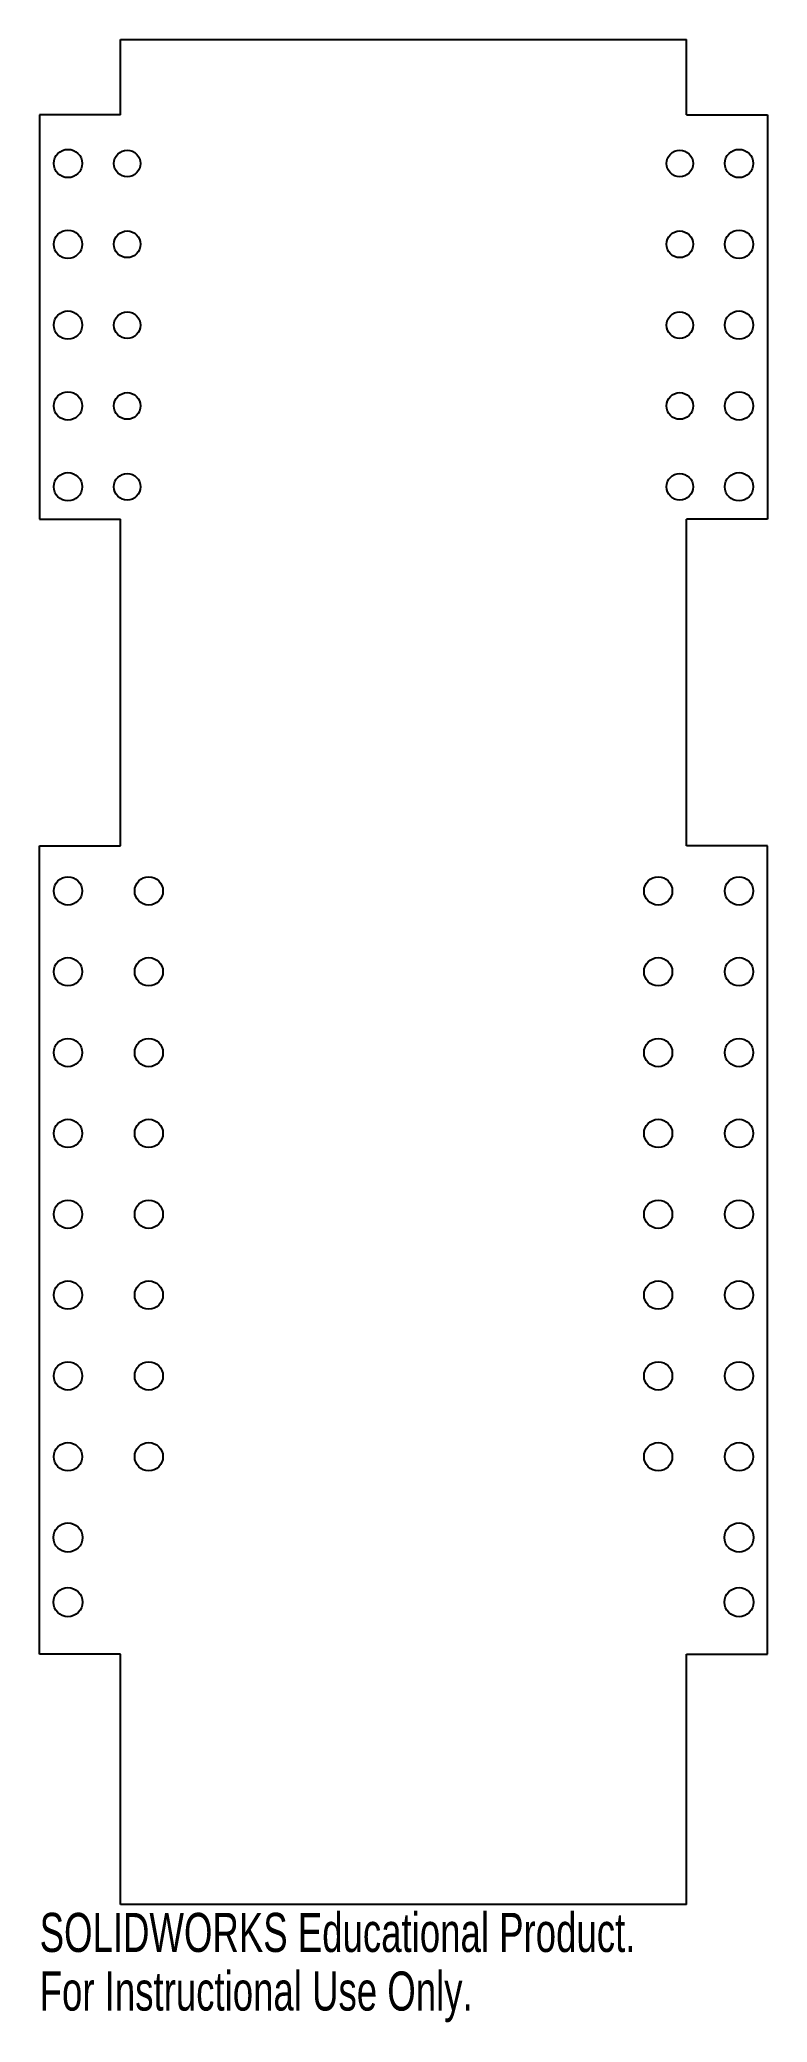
# Model space of a CAD drawing. Header units: millimetres. Extents: x -10 to 80, y -10 to 236.
import ezdxf

# ---------------------------------------------------------------- set-up
doc = ezdxf.new("R2010")
doc.units = ezdxf.units.MM
doc.styles.add('SLDTEXTSTYLE0', font='TXT', dxfattribs={"width": 0.7})

msp = doc.modelspace()

# ---------------------------------------------------------------- linework, layer by layer
at = {"color": 7, "linetype": 'Continuous', "lineweight": 25}
for p, q in [((0, 235.74), (70, 235.74)), ((0, 226.42), (0, 235.74)), ((70, 226.42), (70, 235.74)), ((0, 226.42), (-10, 226.42)), ((-10, 226.42), (-10, 176.42)), ((70, 226.42), (80, 226.42)), ((80, 226.42), (80, 176.42)), ((-10, 176.42), (0, 176.42)), ((0, 136), (0, 176.42)), ((70, 136), (70, 176.42)), ((80, 176.42), (70, 176.42)), ((-10, 136), (0, 136)), ((-10, 36), (-10, 136)), ((80, 136), (70, 136)), ((80, 36), (80, 136)), ((0, 36), (-10, 36)), ((0, 5), (0, 36)), ((70, 5), (70, 36)), ((70, 36), (80, 36)), ((70, 5), (0, 5))]:
    msp.add_line(p, q, dxfattribs=at)
for centre, radius in [((-6.5, 220.42), 1.75), ((0.83, 220.42), 1.65), ((69.17, 220.42), 1.65), ((76.5, 220.42), 1.75), ((-6.5, 210.42), 1.75), ((0.83, 210.42), 1.65), ((69.17, 210.42), 1.65), ((76.5, 210.42), 1.75), ((-6.5, 200.42), 1.75), ((0.83, 200.42), 1.65), ((69.17, 200.42), 1.65), ((76.5, 200.42), 1.75), ((-6.5, 190.42), 1.75), ((0.83, 190.42), 1.65), ((69.17, 190.42), 1.65), ((76.5, 190.42), 1.75), ((-6.5, 180.42), 1.75), ((0.83, 180.42), 1.65), ((69.17, 180.42), 1.65), ((76.5, 180.42), 1.75), ((-6.5, 130.42), 1.75), ((3.5, 130.42), 1.75), ((66.5, 130.42), 1.75), ((76.5, 130.42), 1.75), ((-6.5, 120.42), 1.75), ((3.5, 120.42), 1.75), ((66.5, 120.42), 1.75), ((76.5, 120.42), 1.75), ((-6.5, 110.42), 1.75), ((3.5, 110.42), 1.75), ((66.5, 110.42), 1.75), ((76.5, 110.42), 1.75), ((-6.5, 100.42), 1.75), ((3.5, 100.42), 1.75), ((66.5, 100.42), 1.75), ((76.5, 100.42), 1.75), ((-6.5, 90.42), 1.75), ((3.5, 90.42), 1.75), ((66.5, 90.42), 1.75), ((76.5, 90.42), 1.75), ((-6.5, 80.42), 1.75), ((3.5, 80.42), 1.75), ((66.5, 80.42), 1.75), ((76.5, 80.42), 1.75), ((-6.5, 70.42), 1.75), ((3.5, 70.42), 1.75), ((66.5, 70.42), 1.75), ((76.5, 70.42), 1.75), ((-6.5, 60.42), 1.75), ((3.5, 60.42), 1.75), ((66.5, 60.42), 1.75), ((76.5, 60.42), 1.75), ((-6.5, 50.42), 1.8), ((76.5, 50.42), 1.8), ((-6.5, 42.42), 1.8), ((76.5, 42.42), 1.8)]:
    msp.add_circle(centre, radius, dxfattribs=at)

# ---------------------------------------------------------------- texts
at = {"color": 7, "linetype": 'Continuous', "char_height": 4.8336, "attachment_point": 1, "style": 'SLDTEXTSTYLE0'}
for s, insert in [('SOLIDWORKS Educational Product.', (-10, 3.98)), ('For Instructional Use Only.', (-10, -3.27))]:
    msp.add_mtext(s, dxfattribs=dict(at, insert=insert))

doc.saveas('drawing.dxf')
